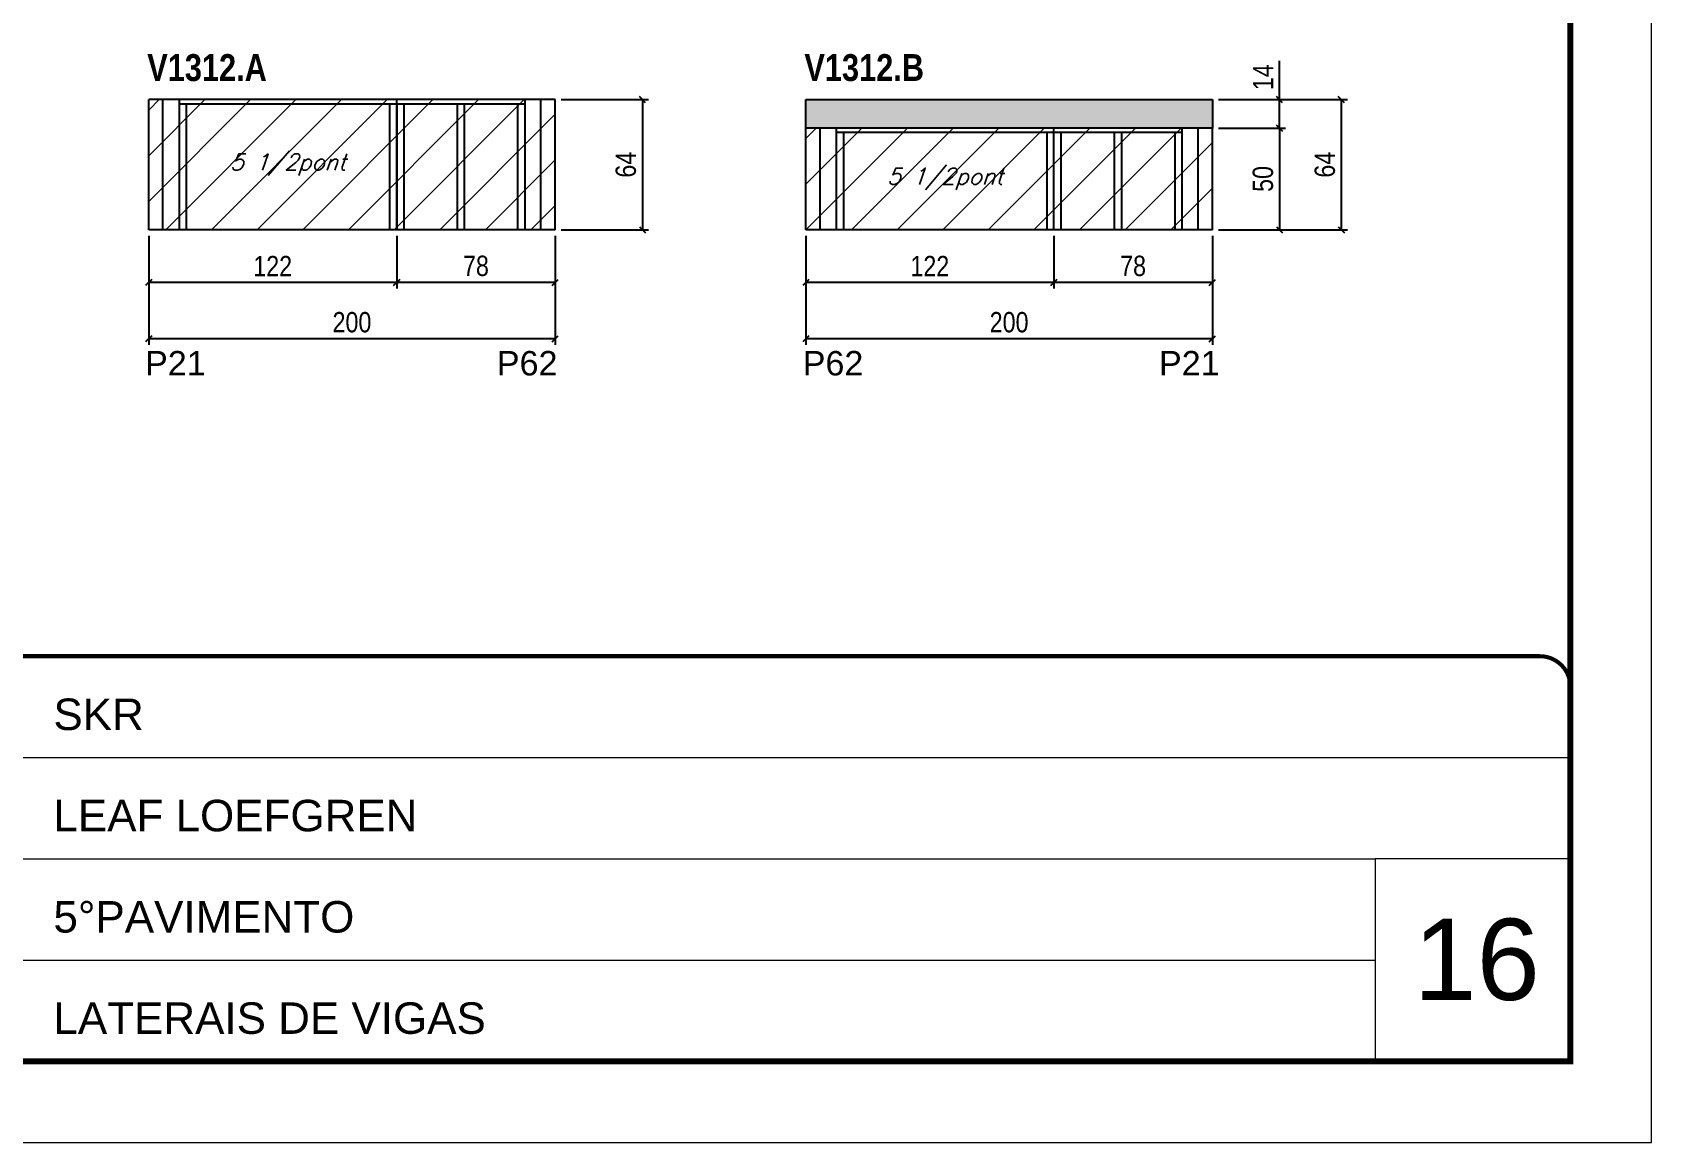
# Model space of a CAD drawing. Extents: x 3309 to 10384, y -2522 to 14608.
# Drawn here: x 8766 to 9563, y 10112 to 10658 of the extents above; entities that cross this region are included whole.
import ezdxf

# ---------------------------------------------------------------- set-up
doc = ezdxf.new("R2010")
doc.units = 0
doc.linetypes.add('CONTINUO', pattern=[0])
doc.linetypes.add('DASHED', pattern=[0.75, 0.5, -0.25])
for name, color, linetype in [('5', 5, 'Continuous'), ('COTA', 241, 'Continuous'), ('NOMENCLATURA', 7, 'Continuous'), ('Painéis', 200, 'Continuous'), ('SARR_2.2x7', 40, 'Continuous'), ('SARR_3.5x7', 81, 'Continuous'), ('texto', 7, 'Continuous')]:
    doc.layers.add(name, color=color, linetype=linetype)
for name, color, linetype, lineweight in [('CARIMBO', 255, 'Continuous', 9), ('Folhas', 255, 'Continuous', 9), ('Hachura', 251, 'Continuous', 9), ('SARRAFO DE PRESSAO', 251, 'DASHED', 9)]:
    doc.layers.add(name, color=color, linetype=linetype, lineweight=lineweight)
doc.styles.add('ARIAL', font='arial.ttf')
doc.styles.add('COTA TECNICA', font='techl___.ttf', dxfattribs={"height": 10})
doc.styles.add('Romans', font='romans.shx')
doc.styles.get("Standard").update_dxf_attribs({"font": 'arial.ttf'})
doc.styles.add('TECNICA', font='techb___.ttf', dxfattribs={"height": 10})
doc.dimstyles.new('PAINEL', dxfattribs={"dimtxt": 10, "dimasz": 3, "dimexe": 3, "dimexo": 3, "dimgap": 3, "dimtad": 1, "dimdec": 1, "dimzin": 12, "dimdsep": 46, "dimtxsty": 'COTA TECNICA', "dimblk1": 'OBLIQUE', "dimblk2": 'OBLIQUE', "dimsah": 1, "dimcen": 0.9, "dimclrd": 4, "dimclre": 4, "dimclrt": 240, "dimadec": 1, "dimazin": 3, "dimtfac": 1, "dimtdec": 1, "dimtmove": 0, "dimatfit": 3, "dimfxl": 1, "dimtolj": 1, "dimtzin": 12, "dimarcsym": 0})

# ---------------------------------------------------------------- blocks, each defined once
blk = doc.blocks.new('9999999999')
at = {"color": 30, "linetype": 'CONTINUO'}
for p, q in [((98564.56, 34379.64), (99583.98, 34379.64)), ((98564.56, 34329.83), (99487.98, 34329.83)), ((99583.98, 34329.83), (99487.98, 34329.83)), ((99487.98, 34329.83), (99487.98, 34230.21)), ((98564.56, 34280.02), (99487.98, 34280.02))]:
    blk.add_line(p, q, dxfattribs=at)
at = {"color": 30, "linetype": 'CONTINUO', "const_width": 2}
blk.add_lwpolyline([(99583.98, 34230.21), (99583.98, 34414.45, 0.414214), (99568.98, 34429.45), (98228.98, 34429.45, 0.414214), (98213.98, 34414.45), (98213.98, 34245.21, 0.414214), (98228.98, 34230.21), (99583.98, 34230.21)], format="xyb", dxfattribs=at)
at = {"layer": 'Folhas'}
blk.add_lwpolyline([(98138.98, 34190.21), (99623.98, 34190.21), (99623.98, 35240.21), (98138.98, 35240.21)], close=True, dxfattribs=at)
at = {"layer": 'Folhas', "color": 30, "const_width": 3}
blk.add_lwpolyline([(98213.98, 34230.21), (99583.98, 34230.21), (99583.98, 35200.21), (98213.98, 35200.21)], close=True, dxfattribs=at)
at = {"color": 7, "linetype": 'Continuous', "ltscale": 5, "style": 'ARIAL'}
for s, height, p in [('SKR', 15.483, (98837.68, 34393.13)), ('LEAF LOEFGREN', 15.4829, (98837.68, 34343.32)), ('5°PAVIMENTO', 15.4829, (98837.68, 34293.51)), ('LATERAIS DE VIGAS', 15.4829, (98837.68, 34243.7))]:
    blk.add_text(s, height=height, dxfattribs=at).set_placement(p)
blk = doc.blocks.new('_Oblique')
at = {"color": 0, "linetype": 'ByBlock', "lineweight": -2}
blk.add_line((-0.5, -0.5), (0.5, 0.5), dxfattribs=at)
blk = doc.blocks.new('*D440')
at = {"layer": 'COTA', "color": 4, "linetype": 'ByBlock', "lineweight": -2, "transparency": 16777216}
for p, q in [((8945.44, 10558.12), (8945.44, 10532.2)), ((9023.44, 10558.12), (9023.44, 10532.2)), ((9023.44, 10535.2), (8945.44, 10535.2))]:
    blk.add_line(p, q, dxfattribs=at)
at = {"layer": 'Defpoints', "color": 0, "linetype": 'ByBlock', "transparency": 16777216}
for p in [(8945.44, 10561.12), (9023.44, 10561.12), (8945.44, 10535.2)]:
    blk.add_point(p, dxfattribs=at)
at = {"layer": 'COTA', "color": 4, "linetype": 'ByBlock', "lineweight": -2, "transparency": 16777216, "xscale": 3, "yscale": 3, "zscale": 3, "rotation": 180}
blk.add_blockref('_Oblique', (8945.44, 10535.2), dxfattribs=at)
at = {"layer": 'COTA', "color": 4, "linetype": 'ByBlock', "lineweight": -2, "transparency": 16777216, "xscale": 3, "yscale": 3, "zscale": 3}
blk.add_blockref('_Oblique', (9023.44, 10535.2), dxfattribs=at)
at = {"layer": 'COTA', "color": 240, "linetype": 'ByBlock', "transparency": 16777216, "insert": (8984.44, 10543.3), "char_height": 10, "attachment_point": 5, "style": 'COTA TECNICA'}
blk.add_mtext('\\A1;78', dxfattribs=at)
blk = doc.blocks.new('*D441')
at = {"layer": 'COTA', "color": 4, "linetype": 'ByBlock', "lineweight": -2, "transparency": 16777216}
for p, q in [((8823.44, 10558.12), (8823.44, 10532.2)), ((8945.44, 10558.12), (8945.44, 10532.2)), ((8945.44, 10535.2), (8823.44, 10535.2))]:
    blk.add_line(p, q, dxfattribs=at)
at = {"layer": 'Defpoints', "color": 0, "linetype": 'ByBlock', "transparency": 16777216}
for p in [(8823.44, 10561.12), (8945.44, 10561.12), (8823.44, 10535.2)]:
    blk.add_point(p, dxfattribs=at)
at = {"layer": 'COTA', "color": 4, "linetype": 'ByBlock', "lineweight": -2, "transparency": 16777216, "xscale": 3, "yscale": 3, "zscale": 3, "rotation": 180}
blk.add_blockref('_Oblique', (8823.44, 10535.2), dxfattribs=at)
at = {"layer": 'COTA', "color": 4, "linetype": 'ByBlock', "lineweight": -2, "transparency": 16777216, "xscale": 3, "yscale": 3, "zscale": 3}
blk.add_blockref('_Oblique', (8945.44, 10535.2), dxfattribs=at)
at = {"layer": 'COTA', "color": 240, "linetype": 'ByBlock', "transparency": 16777216, "insert": (8884.44, 10543.26), "char_height": 10, "attachment_point": 5, "style": 'COTA TECNICA'}
blk.add_mtext('\\A1;122', dxfattribs=at)
blk = doc.blocks.new('*D458')
at = {"layer": 'COTA', "color": 4, "linetype": 'ByBlock', "lineweight": -2, "transparency": 16777216}
for p, q in [((8823.44, 10558.12), (8823.44, 10504.49)), ((9023.44, 10558.12), (9023.44, 10504.49)), ((9023.44, 10507.49), (8823.44, 10507.49))]:
    blk.add_line(p, q, dxfattribs=at)
at = {"layer": 'Defpoints', "color": 0, "linetype": 'ByBlock', "transparency": 16777216}
for p in [(8823.44, 10561.12), (9023.44, 10561.12), (8823.44, 10507.49)]:
    blk.add_point(p, dxfattribs=at)
at = {"layer": 'COTA', "color": 4, "linetype": 'ByBlock', "lineweight": -2, "transparency": 16777216, "xscale": 3, "yscale": 3, "zscale": 3, "rotation": 180}
blk.add_blockref('_Oblique', (8823.44, 10507.49), dxfattribs=at)
at = {"layer": 'COTA', "color": 4, "linetype": 'ByBlock', "lineweight": -2, "transparency": 16777216, "xscale": 3, "yscale": 3, "zscale": 3}
blk.add_blockref('_Oblique', (9023.44, 10507.49), dxfattribs=at)
at = {"layer": 'COTA', "color": 240, "linetype": 'ByBlock', "transparency": 16777216, "insert": (8923.44, 10515.59), "char_height": 10, "attachment_point": 5, "style": 'COTA TECNICA'}
blk.add_mtext('\\A1;200', dxfattribs=at)
blk = doc.blocks.new('*D459')
at = {"layer": 'COTA', "color": 4, "lineweight": -2, "transparency": 16777216}
for p, q in [((9026.44, 10625.12), (9069.33, 10625.12)), ((9066.33, 10625.12), (9066.33, 10561.12)), ((9026.44, 10561.12), (9069.33, 10561.12))]:
    blk.add_line(p, q, dxfattribs=at)
at = {"layer": 'Defpoints', "color": 0, "transparency": 16777216}
for p in [(9023.44, 10625.12), (9023.44, 10561.12), (9066.33, 10561.12)]:
    blk.add_point(p, dxfattribs=at)
at = {"layer": 'COTA', "color": 4, "lineweight": -2, "transparency": 16777216, "xscale": 3, "yscale": 3, "zscale": 3}
for p, rotation in [((9066.33, 10625.12), 90), ((9066.33, 10561.12), 270)]:
    blk.add_blockref('_Oblique', p, dxfattribs=dict(at, rotation=rotation))
at = {"layer": 'COTA', "color": 240, "transparency": 16777216, "insert": (9058.23, 10593.12), "char_height": 10, "attachment_point": 5, "rotation": 90, "style": 'COTA TECNICA'}
blk.add_mtext('\\A1;64', dxfattribs=at)
blk = doc.blocks.new('*D420')
at = {"layer": 'COTA', "color": 4, "linetype": 'ByBlock', "lineweight": -2, "transparency": 16777216}
for p, q in [((9268.75, 10558.12), (9268.75, 10532.2)), ((9346.75, 10558.12), (9346.75, 10532.2)), ((9346.75, 10535.2), (9268.75, 10535.2))]:
    blk.add_line(p, q, dxfattribs=at)
at = {"layer": 'Defpoints', "color": 0, "linetype": 'ByBlock', "transparency": 16777216}
for p in [(9268.75, 10561.12), (9346.75, 10561.12), (9268.75, 10535.2)]:
    blk.add_point(p, dxfattribs=at)
at = {"layer": 'COTA', "color": 4, "linetype": 'ByBlock', "lineweight": -2, "transparency": 16777216, "xscale": 3, "yscale": 3, "zscale": 3, "rotation": 180}
blk.add_blockref('_Oblique', (9268.75, 10535.2), dxfattribs=at)
at = {"layer": 'COTA', "color": 4, "linetype": 'ByBlock', "lineweight": -2, "transparency": 16777216, "xscale": 3, "yscale": 3, "zscale": 3}
blk.add_blockref('_Oblique', (9346.75, 10535.2), dxfattribs=at)
at = {"layer": 'COTA', "color": 240, "linetype": 'ByBlock', "transparency": 16777216, "insert": (9307.75, 10543.3), "char_height": 10, "attachment_point": 5, "style": 'COTA TECNICA'}
blk.add_mtext('\\A1;78', dxfattribs=at)
blk = doc.blocks.new('*D421')
at = {"layer": 'COTA', "color": 4, "linetype": 'ByBlock', "lineweight": -2, "transparency": 16777216}
for p, q in [((9146.75, 10558.12), (9146.75, 10532.2)), ((9268.75, 10558.12), (9268.75, 10532.2)), ((9268.75, 10535.2), (9146.75, 10535.2))]:
    blk.add_line(p, q, dxfattribs=at)
at = {"layer": 'Defpoints', "color": 0, "linetype": 'ByBlock', "transparency": 16777216}
for p in [(9146.75, 10561.12), (9268.75, 10561.12), (9146.75, 10535.2)]:
    blk.add_point(p, dxfattribs=at)
at = {"layer": 'COTA', "color": 4, "linetype": 'ByBlock', "lineweight": -2, "transparency": 16777216, "xscale": 3, "yscale": 3, "zscale": 3, "rotation": 180}
blk.add_blockref('_Oblique', (9146.75, 10535.2), dxfattribs=at)
at = {"layer": 'COTA', "color": 4, "linetype": 'ByBlock', "lineweight": -2, "transparency": 16777216, "xscale": 3, "yscale": 3, "zscale": 3}
blk.add_blockref('_Oblique', (9268.75, 10535.2), dxfattribs=at)
at = {"layer": 'COTA', "color": 240, "linetype": 'ByBlock', "transparency": 16777216, "insert": (9207.75, 10543.26), "char_height": 10, "attachment_point": 5, "style": 'COTA TECNICA'}
blk.add_mtext('\\A1;122', dxfattribs=at)
blk = doc.blocks.new('*D446')
at = {"layer": 'COTA', "color": 4, "linetype": 'ByBlock', "lineweight": -2, "transparency": 16777216}
for p, q in [((9146.75, 10558.12), (9146.75, 10504.49)), ((9346.75, 10558.12), (9346.75, 10504.49)), ((9346.75, 10507.49), (9146.75, 10507.49))]:
    blk.add_line(p, q, dxfattribs=at)
at = {"layer": 'Defpoints', "color": 0, "linetype": 'ByBlock', "transparency": 16777216}
for p in [(9146.75, 10561.12), (9346.75, 10561.12), (9146.75, 10507.49)]:
    blk.add_point(p, dxfattribs=at)
at = {"layer": 'COTA', "color": 4, "linetype": 'ByBlock', "lineweight": -2, "transparency": 16777216, "xscale": 3, "yscale": 3, "zscale": 3, "rotation": 180}
blk.add_blockref('_Oblique', (9146.75, 10507.49), dxfattribs=at)
at = {"layer": 'COTA', "color": 4, "linetype": 'ByBlock', "lineweight": -2, "transparency": 16777216, "xscale": 3, "yscale": 3, "zscale": 3}
blk.add_blockref('_Oblique', (9346.75, 10507.49), dxfattribs=at)
at = {"layer": 'COTA', "color": 240, "linetype": 'ByBlock', "transparency": 16777216, "insert": (9246.75, 10515.59), "char_height": 10, "attachment_point": 5, "style": 'COTA TECNICA'}
blk.add_mtext('\\A1;200', dxfattribs=at)
blk = doc.blocks.new('*D447')
at = {"layer": 'COTA', "color": 4, "lineweight": -2, "transparency": 16777216}
for p, q in [((9349.75, 10611.12), (9382.77, 10611.12)), ((9379.77, 10611.12), (9379.77, 10561.12)), ((9349.75, 10561.12), (9382.77, 10561.12))]:
    blk.add_line(p, q, dxfattribs=at)
at = {"layer": 'Defpoints', "color": 0, "transparency": 16777216}
for p in [(9346.75, 10611.12), (9346.75, 10561.12), (9379.77, 10561.12)]:
    blk.add_point(p, dxfattribs=at)
at = {"layer": 'COTA', "color": 4, "lineweight": -2, "transparency": 16777216, "xscale": 3, "yscale": 3, "zscale": 3}
for p, rotation in [((9379.77, 10611.12), 90), ((9379.77, 10561.12), 270)]:
    blk.add_blockref('_Oblique', p, dxfattribs=dict(at, rotation=rotation))
at = {"layer": 'COTA', "color": 240, "transparency": 16777216, "insert": (9371.67, 10586.12), "char_height": 10, "attachment_point": 5, "rotation": 90, "style": 'COTA TECNICA'}
blk.add_mtext('\\A1;50', dxfattribs=at)
blk = doc.blocks.new('*D469')
at = {"layer": 'COTA', "color": 4, "lineweight": -2, "transparency": 16777216}
for p, q in [((9379.77, 10625.12), (9379.77, 10644.23)), ((9349.75, 10625.12), (9382.77, 10625.12)), ((9379.77, 10611.12), (9379.77, 10625.12)), ((9349.75, 10611.12), (9382.77, 10611.12))]:
    blk.add_line(p, q, dxfattribs=at)
at = {"layer": 'Defpoints', "color": 0, "transparency": 16777216}
for p in [(9346.75, 10625.12), (9379.77, 10625.12), (9346.75, 10611.12)]:
    blk.add_point(p, dxfattribs=at)
at = {"layer": 'COTA', "color": 4, "lineweight": -2, "transparency": 16777216, "xscale": 3, "yscale": 3, "zscale": 3}
for p, rotation in [((9379.77, 10625.12), 90), ((9379.77, 10611.12), 270)]:
    blk.add_blockref('_Oblique', p, dxfattribs=dict(at, rotation=rotation))
at = {"layer": 'COTA', "color": 240, "transparency": 16777216, "insert": (9371.7, 10636.17), "char_height": 10, "attachment_point": 5, "rotation": 90, "style": 'COTA TECNICA'}
blk.add_mtext('\\A1;14', dxfattribs=at)
blk = doc.blocks.new('*D470')
at = {"layer": 'COTA', "color": 4, "lineweight": -2, "transparency": 16777216}
for p, q in [((9349.75, 10625.12), (9413.23, 10625.12)), ((9410.23, 10561.12), (9410.23, 10625.12)), ((9349.75, 10561.12), (9413.23, 10561.12))]:
    blk.add_line(p, q, dxfattribs=at)
at = {"layer": 'Defpoints', "color": 0, "transparency": 16777216}
for p in [(9346.75, 10625.12), (9410.23, 10625.12), (9346.75, 10561.12)]:
    blk.add_point(p, dxfattribs=at)
at = {"layer": 'COTA', "color": 4, "lineweight": -2, "transparency": 16777216, "xscale": 3, "yscale": 3, "zscale": 3}
for p, rotation in [((9410.23, 10625.12), 90), ((9410.23, 10561.12), 270)]:
    blk.add_blockref('_Oblique', p, dxfattribs=dict(at, rotation=rotation))
at = {"layer": 'COTA', "color": 240, "transparency": 16777216, "insert": (9402.13, 10593.12), "char_height": 10, "attachment_point": 5, "rotation": 90, "style": 'COTA TECNICA'}
blk.add_mtext('\\A1;64', dxfattribs=at)

msp = doc.modelspace()

# ---------------------------------------------------------------- hatches: boundary and pattern name
at = {"layer": 'COTA'}
h = msp.add_hatch(dxfattribs=at)
h.set_pattern_fill('AR-CONC', color=256, scale=0.03)
h.paths.add_polyline_path([(9346.75, 10625.12), (9146.75, 10625.12), (9146.75, 10611.12), (9346.75, 10611.12)])
at = {"layer": 'Hachura', "linetype": 'ByBlock'}
h = msp.add_hatch(dxfattribs=at)
h.set_pattern_fill('ANSI31', color=256, scale=5)
h.set_pattern_definition([(45, (1810.086, -1197.79), (-11.22532, 11.22532), [])])
h.paths.add_polyline_path([(8945.44, 10625.12), (8823.44, 10625.12), (8823.44, 10561.12), (8945.44, 10561.12)])
h.paths.add_polyline_path([(8945.44, 10625.12), (8945.44, 10561.12), (9023.44, 10561.12), (9023.44, 10625.12)])
h = msp.add_hatch(dxfattribs=at)
h.set_pattern_fill('ANSI31', color=256, scale=5)
h.paths.add_polyline_path([(9268.75, 10611.12), (9146.75, 10611.12), (9146.75, 10561.12), (9268.75, 10561.12)])
h.paths.add_polyline_path([(9346.75, 10611.12), (9268.75, 10611.12), (9268.75, 10561.12), (9346.75, 10561.12)])

# ---------------------------------------------------------------- linework, layer by layer
at = {"layer": 'COTA'}
for p, q in [((9146.75, 10611.12), (9146.75, 10625.12)), ((9146.75, 10625.12), (9346.75, 10625.12)), ((9346.75, 10625.12), (9346.75, 10611.12))]:
    msp.add_line(p, q, dxfattribs=at)
at = {"layer": 'Painéis', "linetype": 'ByBlock'}
for p, q in [((9023.44, 10625.12), (8823.44, 10625.12)), ((8823.44, 10561.12), (8823.44, 10625.12)), ((8945.44, 10561.12), (8945.44, 10625.12)), ((9023.44, 10561.12), (9023.44, 10625.12)), ((9346.75, 10611.12), (9146.75, 10611.12)), ((9146.75, 10561.12), (9146.75, 10611.12)), ((9268.75, 10561.12), (9268.75, 10611.12)), ((9346.75, 10561.12), (9346.75, 10611.12)), ((9023.44, 10561.12), (8823.44, 10561.12)), ((9346.75, 10561.12), (9146.75, 10561.12))]:
    msp.add_line(p, q, dxfattribs=at)
at = {"layer": 'SARR_2.2x7', "linetype": 'Continuous'}
for p, q in [((8830.44, 10561.12), (8830.44, 10625.12)), ((8945.44, 10622.92), (8838.44, 10622.92)), ((9008.44, 10622.92), (8945.44, 10622.92)), ((9016.44, 10561.12), (9016.44, 10625.12)), ((9153.75, 10561.12), (9153.75, 10611.12)), ((9268.75, 10608.92), (9161.75, 10608.92)), ((9331.75, 10608.92), (9268.75, 10608.92)), ((9339.75, 10561.12), (9339.75, 10611.12))]:
    msp.add_line(p, q, dxfattribs=at)
at = {"layer": 'SARR_3.5x7'}
for p, q in [((8838.44, 10625.12), (8838.44, 10561.12)), ((8841.94, 10622.92), (8841.94, 10561.12)), ((8941.94, 10622.92), (8941.94, 10561.12)), ((8945.44, 10622.92), (8945.44, 10561.12)), ((8948.94, 10622.92), (8948.94, 10561.12)), ((8975.2, 10622.92), (8975.2, 10561.12)), ((8978.7, 10622.92), (8978.7, 10561.12)), ((9004.94, 10622.92), (9004.94, 10561.12)), ((9008.44, 10625.12), (9008.44, 10561.12)), ((9161.75, 10611.12), (9161.75, 10561.12)), ((9165.25, 10608.92), (9165.25, 10561.12)), ((9265.25, 10608.92), (9265.25, 10561.12)), ((9272.25, 10608.92), (9272.25, 10561.12)), ((9298.52, 10608.92), (9298.52, 10561.12)), ((9302.02, 10608.92), (9302.02, 10561.12)), ((9328.25, 10608.92), (9328.25, 10561.12)), ((9331.75, 10611.12), (9331.75, 10561.12))]:
    msp.add_line(p, q, dxfattribs=at)

# ---------------------------------------------------------------- block references
at = {"layer": 'SARRAFO DE PRESSAO', "color": 6, "linetype": 'ByBlock'}
msp.add_blockref('9999999999', (-90061.11, -24078.07), dxfattribs=at)

# ---------------------------------------------------------------- texts
at = {"layer": '5', "linetype": 'Continuous'}
for s, rotation, p in [('P21', 0.00004, (8821.64, 10489.48)), ('P62', 0.00004, (8994.73, 10489.48)), ('P62', 359.99996, (9145.22, 10489.48)), ('P21', 359.99996, (9320.51, 10489.48))]:
    msp.add_text(s, height=12, rotation=rotation, dxfattribs=at).set_placement(p)
at = {"layer": 'CARIMBO', "style": 'ARIAL'}
msp.add_text('16', height=40, dxfattribs=at).set_placement((9445.73, 10182.28))
at = {"layer": 'NOMENCLATURA', "style": 'TECNICA'}
for s, p in [('V1312.A', (8822.72, 10634.3)), ('V1312.B', (9146.04, 10634.3))]:
    msp.add_text(s, height=13.2, dxfattribs=at).set_placement(p)
at = {"layer": 'texto', "color": 2, "char_height": 8, "attachment_point": 5, "style": 'Romans'}
for insert in [(8891.94, 10593.12), (9215.25, 10586.12)]:
    msp.add_mtext('{\\Q19;\\C256;5 1/2pont}', dxfattribs=dict(at, insert=insert))

# ---------------------------------------------------------------- dimensions: what is measured, and where the dimension line sits
at = {"layer": 'COTA'}
for base, p1, p2, picture, middle in [((9379.77, 10625.12), (9346.75, 10611.12), (9346.75, 10625.12), '*D469', (9371.7, 10636.17)), ((9066.33, 10561.12), (9023.44, 10625.12), (9023.44, 10561.12), '*D459', (9058.23, 10593.12)), ((9410.23, 10625.12), (9346.75, 10561.12), (9346.75, 10625.12), '*D470', (9402.13, 10593.12)), ((9379.77, 10561.12), (9346.75, 10611.12), (9346.75, 10561.12), '*D447', (9371.67, 10586.12))]:
    dim = msp.add_linear_dim(base=base, p1=p1, p2=p2, angle=90, dimstyle='PAINEL', dxfattribs=at)
    dim.commit()
    dim.dimension.update_dxf_attribs({"geometry": picture, "text_midpoint": middle})
at = {"layer": 'COTA', "linetype": 'ByBlock'}
for base, p1, p2, picture, middle in [((8823.44, 10535.2), (8945.44, 10561.12), (8823.44, 10561.12), '*D441', (8884.44, 10543.26)), ((9146.75, 10535.2), (9268.75, 10561.12), (9146.75, 10561.12), '*D421', (9207.75, 10543.26))]:
    dim = msp.add_linear_dim(base=base, p1=p1, p2=p2, angle=180, dimstyle='PAINEL', override={"dimtmove": 1}, dxfattribs=at)
    dim.commit()
    dim.dimension.update_dxf_attribs({"geometry": picture, "text_midpoint": middle})
for base, p1, p2, picture, middle in [((8823.44, 10507.49), (9023.44, 10561.12), (8823.44, 10561.12), '*D458', (8923.44, 10515.59)), ((8945.44, 10535.2), (9023.44, 10561.12), (8945.44, 10561.12), '*D440', (8984.44, 10543.3)), ((9146.75, 10507.49), (9346.75, 10561.12), (9146.75, 10561.12), '*D446', (9246.75, 10515.59)), ((9268.75, 10535.2), (9346.75, 10561.12), (9268.75, 10561.12), '*D420', (9307.75, 10543.3))]:
    dim = msp.add_linear_dim(base=base, p1=p1, p2=p2, angle=180, dimstyle='PAINEL', dxfattribs=at)
    dim.commit()
    dim.dimension.update_dxf_attribs({"geometry": picture, "text_midpoint": middle})

doc.saveas('drawing.dxf')
